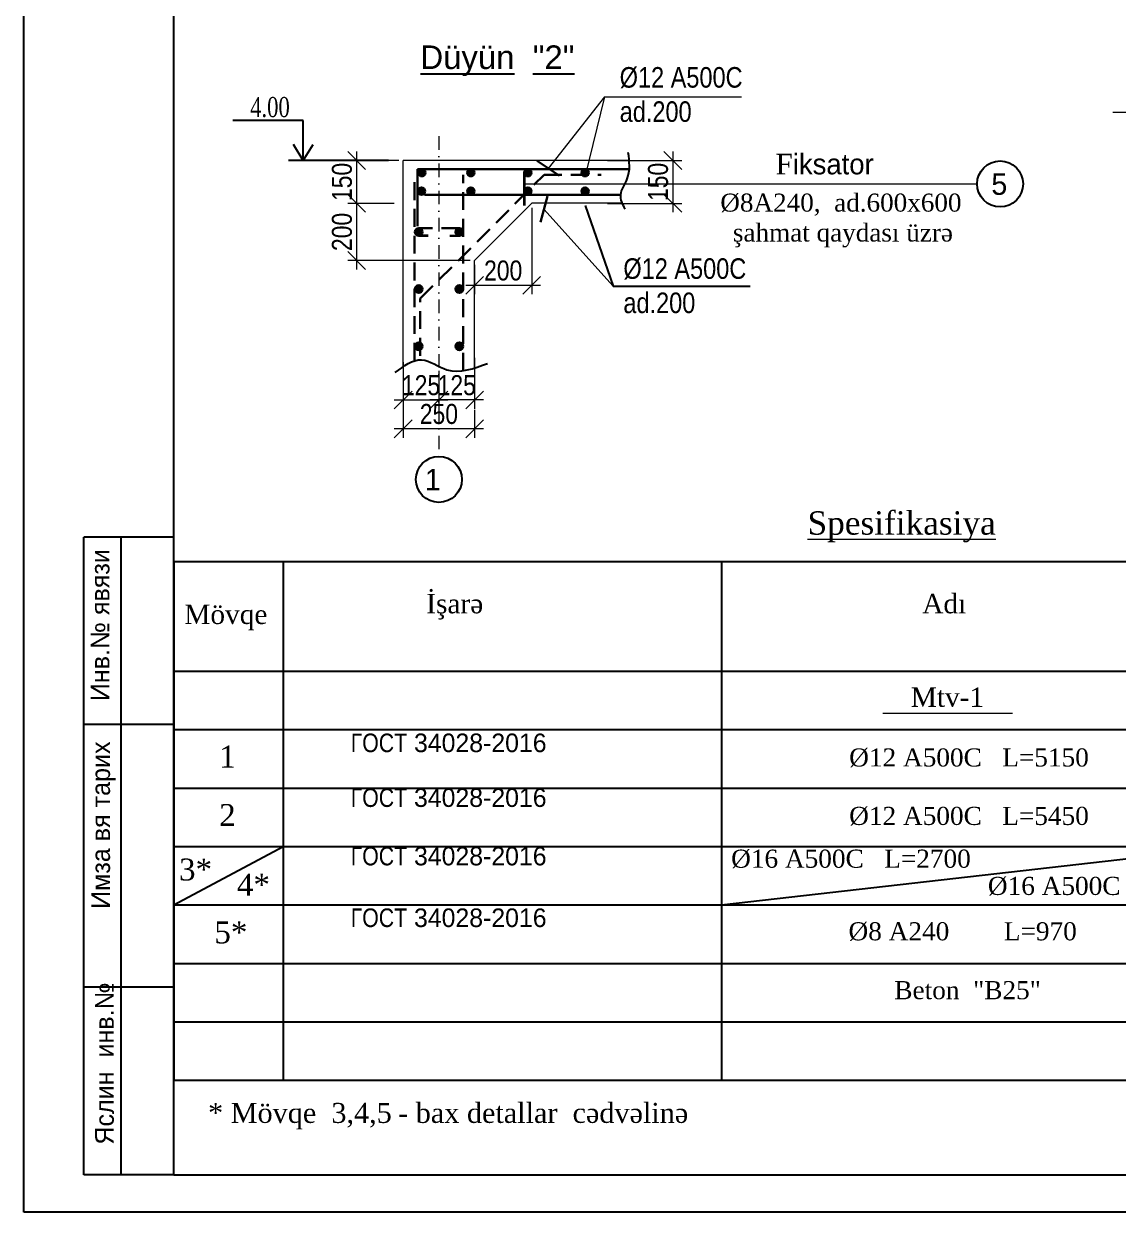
# Model space of a CAD drawing. Header units: millimetres. Extents: x 1067644 to 1117794, y -913136 to -692535.
# Drawn here: x 1075584 to 1090912, y -848460 to -831824 of the extents above; entities that cross this region are included whole.
import ezdxf

# ---------------------------------------------------------------- set-up
doc = ezdxf.new("R2010")
doc.units = ezdxf.units.MM
doc.linetypes.add('DASHDOT', pattern=[25.4, 12.7, -6.35, 0, -6.35])
doc.linetypes.add('HIDDENX2', pattern=[0.75, 0.5, -0.25])
for name, color, linetype, lineweight in [('A-Wall', 7, 'Continuous', 30), ('arm1', 7, 'Continuous', 40), ('Layer3', 7, 'Continuous', 13), ('olchu', 253, 'Continuous', 9), ('xett', 7, 'Continuous', 0)]:
    doc.layers.add(name, color=color, linetype=linetype, lineweight=lineweight)
doc.layers.add('Text', color=7, linetype='Continuous')
doc.styles.add('400', font='times.ttf', dxfattribs={"width": 0.75, "height": 300})
doc.styles.add('A3_Times_AzLat', font='A3TI(LA).TTF')
doc.styles.add('CP_ATTR', font='A3TI(LA).TTF')
doc.styles.get("Standard").update_dxf_attribs({"font": 'a3ar(la).ttf'})
doc.styles.add('style3', font='ARIAAL_.TTF', dxfattribs={"height": 300})
doc.styles.add('style6', font='ARIALN.TTF', dxfattribs={"height": 300})
doc.styles.add('Times New  Roman', font='times.ttf')
doc.styles.add('yazitipi', font='ARIALN.TTF')
doc.dimstyles.new('sevda', dxfattribs={"dimscale": 100, "dimtxt": 2.8, "dimasz": 2.5, "dimexe": 1.25, "dimexo": 0.625, "dimtad": 1, "dimtxsty": 'yazitipi', "dimblk": 'OBLIQUE', "dimcen": 2.5, "dimdle": 1.25, "dimclrd": 253, "dimclre": 253, "dimclrt": 73, "dimaunit": 1, "dimadec": 3, "dimazin": 0, "dimtfac": 1, "dimtmove": 1, "dimatfit": 3, "dimfxl": 1, "dimlwd": 13, "dimlwe": 13, "dimarcsym": 0})

# ---------------------------------------------------------------- blocks, each defined once
blk = doc.blocks.new('_Oblique')
at = {"color": 0, "linetype": 'ByBlock', "lineweight": -2}
blk.add_line((-0.5, -0.5), (0.5, 0.5), dxfattribs=at)
blk = doc.blocks.new('*D116')
at = {"color": 253, "lineweight": 13, "ltscale": 15, "transparency": 16777216}
for p, q in [((1080835, -833738), (1080122, -833738)), ((1080247, -834463), (1080247, -833613)), ((1080773, -834338), (1080122, -834338))]:
    blk.add_line(p, q, dxfattribs=at)
at = {"layer": 'Defpoints', "color": 0, "ltscale": 15, "transparency": 16777216}
for p in [(1080247, -833738), (1080898, -833738), (1080835, -834338)]:
    blk.add_point(p, dxfattribs=at)
at = {"color": 253, "lineweight": 13, "ltscale": 15, "transparency": 16777216, "xscale": 250, "yscale": 250, "zscale": 250}
for p, rotation in [((1080247, -833738), 90), ((1080247, -834338), 270)]:
    blk.add_blockref('_Oblique', p, dxfattribs=dict(at, rotation=rotation))
at = {"color": 73, "ltscale": 15, "transparency": 16777216, "insert": (1080041, -834038), "char_height": 280, "attachment_point": 5, "rotation": 90, "style": 'yazitipi'}
blk.add_mtext('150', dxfattribs=at)
blk = doc.blocks.new('*D117')
at = {"color": 253, "lineweight": 13, "ltscale": 15, "transparency": 16777216}
for p, q in [((1080898, -836561), (1080898, -837215)), ((1081398, -836682), (1081398, -837215)), ((1080773, -837090), (1081523, -837090))]:
    blk.add_line(p, q, dxfattribs=at)
at = {"layer": 'Defpoints', "color": 0, "ltscale": 15, "transparency": 16777216}
for p in [(1080898, -836499), (1081398, -836620), (1081398, -837090)]:
    blk.add_point(p, dxfattribs=at)
at = {"color": 253, "lineweight": 13, "ltscale": 15, "transparency": 16777216, "xscale": 250, "yscale": 250, "zscale": 250, "rotation": 180}
blk.add_blockref('_Oblique', (1080898, -837090), dxfattribs=at)
at = {"color": 253, "lineweight": 13, "ltscale": 15, "transparency": 16777216, "xscale": 250, "yscale": 250, "zscale": 250}
blk.add_blockref('_Oblique', (1081398, -837090), dxfattribs=at)
at = {"color": 73, "ltscale": 15, "transparency": 16777216, "insert": (1081148, -836885), "char_height": 280, "attachment_point": 5, "style": 'yazitipi'}
blk.add_mtext('125', dxfattribs=at)
blk = doc.blocks.new('*D118')
at = {"color": 253, "lineweight": 13, "ltscale": 15, "transparency": 16777216}
for p, q in [((1080247, -835263), (1080247, -834213)), ((1080773, -834338), (1080122, -834338)), ((1081835, -835138), (1080122, -835138))]:
    blk.add_line(p, q, dxfattribs=at)
at = {"layer": 'Defpoints', "color": 0, "ltscale": 15, "transparency": 16777216}
for p in [(1080247, -834338), (1080835, -834338), (1081898, -835138)]:
    blk.add_point(p, dxfattribs=at)
at = {"color": 253, "lineweight": 13, "ltscale": 15, "transparency": 16777216, "xscale": 250, "yscale": 250, "zscale": 250}
for p, rotation in [((1080247, -834338), 90), ((1080247, -835138), 270)]:
    blk.add_blockref('_Oblique', p, dxfattribs=dict(at, rotation=rotation))
at = {"color": 73, "ltscale": 15, "transparency": 16777216, "insert": (1080041, -834738), "char_height": 280, "attachment_point": 5, "rotation": 90, "style": 'yazitipi'}
blk.add_mtext('200', dxfattribs=at)
blk = doc.blocks.new('*D119')
at = {"color": 253, "lineweight": 13, "ltscale": 15, "transparency": 16777216}
for p, q in [((1082698, -834400), (1082698, -835610)), ((1081898, -835200), (1081898, -835610)), ((1081773, -835485), (1082823, -835485))]:
    blk.add_line(p, q, dxfattribs=at)
at = {"layer": 'Defpoints', "color": 0, "ltscale": 15, "transparency": 16777216}
for p in [(1082698, -834338), (1081898, -835138), (1082698, -835485)]:
    blk.add_point(p, dxfattribs=at)
at = {"color": 253, "lineweight": 13, "ltscale": 15, "transparency": 16777216, "xscale": 250, "yscale": 250, "zscale": 250, "rotation": 180}
blk.add_blockref('_Oblique', (1081898, -835485), dxfattribs=at)
at = {"color": 253, "lineweight": 13, "ltscale": 15, "transparency": 16777216, "xscale": 250, "yscale": 250, "zscale": 250}
blk.add_blockref('_Oblique', (1082698, -835485), dxfattribs=at)
at = {"color": 73, "ltscale": 15, "transparency": 16777216, "insert": (1082298, -835280), "char_height": 280, "attachment_point": 5, "style": 'yazitipi'}
blk.add_mtext('200', dxfattribs=at)
blk = doc.blocks.new('*D120')
at = {"color": 253, "lineweight": 13, "ltscale": 15, "transparency": 16777216}
for p, q in [((1080898, -837051), (1080898, -837618)), ((1081898, -837229), (1081898, -837618)), ((1082023, -837493), (1080773, -837493))]:
    blk.add_line(p, q, dxfattribs=at)
at = {"layer": 'Defpoints', "color": 0, "ltscale": 15, "transparency": 16777216}
for p in [(1080898, -836989), (1081898, -837167), (1080898, -837493)]:
    blk.add_point(p, dxfattribs=at)
at = {"color": 253, "lineweight": 13, "ltscale": 15, "transparency": 16777216, "xscale": 250, "yscale": 250, "zscale": 250, "rotation": 180}
blk.add_blockref('_Oblique', (1080898, -837493), dxfattribs=at)
at = {"color": 253, "lineweight": 13, "ltscale": 15, "transparency": 16777216, "xscale": 250, "yscale": 250, "zscale": 250}
blk.add_blockref('_Oblique', (1081898, -837493), dxfattribs=at)
at = {"color": 73, "ltscale": 15, "transparency": 16777216, "insert": (1081398, -837288), "char_height": 280, "attachment_point": 5, "style": 'yazitipi'}
blk.add_mtext('250', dxfattribs=at)
blk = doc.blocks.new('*D121')
at = {"color": 253, "lineweight": 13, "ltscale": 15, "transparency": 16777216}
for p, q in [((1081898, -836500), (1081898, -837215)), ((1081398, -836682), (1081398, -837215)), ((1082023, -837090), (1081273, -837090))]:
    blk.add_line(p, q, dxfattribs=at)
at = {"layer": 'Defpoints', "color": 0, "ltscale": 15, "transparency": 16777216}
for p in [(1081898, -836438), (1081398, -836620), (1081398, -837090)]:
    blk.add_point(p, dxfattribs=at)
at = {"color": 253, "lineweight": 13, "ltscale": 15, "transparency": 16777216, "xscale": 250, "yscale": 250, "zscale": 250, "rotation": 180}
blk.add_blockref('_Oblique', (1081398, -837090), dxfattribs=at)
at = {"color": 253, "lineweight": 13, "ltscale": 15, "transparency": 16777216, "xscale": 250, "yscale": 250, "zscale": 250}
blk.add_blockref('_Oblique', (1081898, -837090), dxfattribs=at)
at = {"color": 73, "ltscale": 15, "transparency": 16777216, "insert": (1081648, -836885), "char_height": 280, "attachment_point": 5, "style": 'yazitipi'}
blk.add_mtext('125', dxfattribs=at)
blk = doc.blocks.new('*D122')
at = {"color": 253, "lineweight": 13, "ltscale": 15, "transparency": 16777216}
for p, q in [((1083760, -833738), (1084799, -833738)), ((1084674, -833613), (1084674, -834463)), ((1083760, -834338), (1084799, -834338))]:
    blk.add_line(p, q, dxfattribs=at)
at = {"layer": 'Defpoints', "color": 0, "ltscale": 15, "transparency": 16777216}
for p in [(1083698, -833738), (1083698, -834338), (1084674, -834338)]:
    blk.add_point(p, dxfattribs=at)
at = {"color": 253, "lineweight": 13, "ltscale": 15, "transparency": 16777216, "xscale": 250, "yscale": 250, "zscale": 250}
for p, rotation in [((1084674, -833738), 90), ((1084674, -834338), 270)]:
    blk.add_blockref('_Oblique', p, dxfattribs=dict(at, rotation=rotation))
at = {"color": 73, "ltscale": 15, "transparency": 16777216, "insert": (1084468, -834038), "char_height": 280, "attachment_point": 5, "rotation": 90, "style": 'yazitipi'}
blk.add_mtext('150', dxfattribs=at)
blk = doc.blocks.new('ntnntyht')
at = {"lineweight": 25}
for p, q in [((1961564, -50629), (1961564, -20955)), ((1963654, -41225), (1962400, -41225)), ((1963656, -43837), (1962402, -43837)), ((1963656, -47494), (1962402, -47494)), ((1963654, -50106), (1962400, -50106)), ((2003567, -50629), (1961564, -50629))]:
    blk.add_line(p, q, dxfattribs=at)
at = {"lineweight": 25, "ltscale": 15}
for q in [(1963654, -21476), (2003045, -50106)]:
    blk.add_line((1963654, -50106), q, dxfattribs=at)
at = {"lineweight": 25, "ltscale": 0.25}
for p, q in [((1962400, -50106), (1962400, -41225)), ((1962922, -50107), (1962922, -41225))]:
    blk.add_line(p, q, dxfattribs=at)
at = {"lineweight": 25, "char_height": 261.21, "width": 6227.25, "attachment_point": 1, "rotation": 90, "style": 'CP_ATTR'}
for s, insert in [('\\pt3143;Инв.№ явязи', (1962497, -43510)), ('\\pt3143;Имза вя тарих', (1962505, -46404)), ('\\pt3143;Яслин  инв.№', (1962558, -49687))]:
    blk.add_mtext(s, dxfattribs=dict(at, insert=insert))

msp = doc.modelspace()

# ---------------------------------------------------------------- hatches: boundary and pattern name
at = {"lineweight": 9, "ltscale": 15}
h = msp.add_hatch(dxfattribs=at)
h.set_pattern_fill('ANGLE', color=256, scale=3.8)
h.set_pattern_definition([(0, (-2741898.25, 2053886.673), (0, 26.543), [19.304, -7.239]), (90, (-2741898.25, 2053886.673), (-26.543, 2e-15), [19.304, -7.239])])
edge = h.paths.add_edge_path()
edge.add_arc((1081160.061, -833908.822), 50.858, 0, 360)
h = msp.add_hatch(dxfattribs=at)
h.set_pattern_fill('ANGLE', color=256, scale=3.8)
h.set_pattern_definition([(0, (-2741213.48, 2053886.93), (0, 26.543), [19.304, -7.239]), (90, (-2741213.48, 2053886.93), (-26.543, 2e-15), [19.304, -7.239])])
edge = h.paths.add_edge_path()
edge.add_arc((1081844.83, -833908.564), 50.858, 0, 360)
h = msp.add_hatch(dxfattribs=at)
h.set_pattern_fill('ANGLE', color=256, scale=3.8)
h.set_pattern_definition([(0, (-2740413.48, 2053886.93), (0, 26.543), [19.304, -7.239]), (90, (-2740413.48, 2053886.93), (-26.543, 2e-15), [19.304, -7.239])])
edge = h.paths.add_edge_path()
edge.add_arc((1082644.83, -833908.564), 50.858, 0, 360)
h = msp.add_hatch(dxfattribs=at)
h.set_pattern_fill('ANGLE', color=256, scale=3.8)
h.set_pattern_definition([(0, (-2739613.48, 2053886.93), (0, 26.543), [19.304, -7.239]), (90, (-2739613.48, 2053886.93), (-26.543, 2e-15), [19.304, -7.239])])
edge = h.paths.add_edge_path()
edge.add_arc((1083444.83, -833908.564), 50.858, 0, 360)
h = msp.add_hatch(dxfattribs=at)
h.set_pattern_fill('ANGLE', color=256, scale=3.8)
h.set_pattern_definition([(0, (-2741904.719, 2053628.647), (0, 26.543), [19.304, -7.239]), (90, (-2741904.719, 2053628.647), (-26.543, 2e-15), [19.304, -7.239])])
edge = h.paths.add_edge_path()
edge.add_arc((1081153.592, -834166.849), 50.858, 0, 360)
h = msp.add_hatch(dxfattribs=at)
h.set_pattern_fill('ANGLE', color=256, scale=3.8)
h.set_pattern_definition([(0, (-2741213.48, 2053628.647), (0, 26.543), [19.304, -7.239]), (90, (-2741213.48, 2053628.647), (-26.543, 2e-15), [19.304, -7.239])])
edge = h.paths.add_edge_path()
edge.add_arc((1081844.83, -834166.849), 50.858, 0, 360)
h = msp.add_hatch(dxfattribs=at)
h.set_pattern_fill('ANGLE', color=256, scale=3.8)
h.set_pattern_definition([(0, (-2740413.48, 2053628.647), (0, 26.543), [19.304, -7.239]), (90, (-2740413.48, 2053628.647), (-26.543, 2e-15), [19.304, -7.239])])
edge = h.paths.add_edge_path()
edge.add_arc((1082644.83, -834166.849), 50.858, 0, 360)
h = msp.add_hatch(dxfattribs=at)
h.set_pattern_fill('ANGLE', color=256, scale=3.8)
h.set_pattern_definition([(0, (-2739613.48, 2053628.647), (0, 26.543), [19.304, -7.239]), (90, (-2739613.48, 2053628.647), (-26.543, 2e-15), [19.304, -7.239])])
edge = h.paths.add_edge_path()
edge.add_arc((1083444.83, -834166.849), 50.858, 0, 360)
h = msp.add_hatch(dxfattribs=at)
h.set_pattern_fill('ANGLE', color=256, scale=4)
h.set_pattern_definition([(0, (-2925592.377, 2205047.025), (0, 27.94), [20.32, -7.62]), (90, (-2925592.377, 2205047.025), (-27.94, 2e-15), [20.32, -7.62])])
edge = h.paths.add_edge_path()
edge.add_arc((1081115.866, -834737.706), 53.535, 0, 360)
h = msp.add_hatch(dxfattribs=at)
h.set_pattern_fill('ANGLE', color=256, scale=4)
h.set_pattern_definition([(0, (-2926160.674, 2205047.025), (0, 27.94), [20.32, -7.62]), (90, (-2926160.674, 2205047.025), (-27.94, 2e-15), [20.32, -7.62])])
edge = h.paths.add_edge_path()
edge.add_arc((1081684.163, -834737.706), 53.535, 0, 360)
h = msp.add_hatch(dxfattribs=at)
h.set_pattern_fill('ANGLE', color=256, scale=4)
h.set_pattern_definition([(0, (-2925592.377, 2204247.025), (0, 27.94), [20.32, -7.62]), (90, (-2925592.377, 2204247.025), (-27.94, 2e-15), [20.32, -7.62])])
edge = h.paths.add_edge_path()
edge.add_arc((1081115.866, -835537.706), 53.535, 0, 360)
h = msp.add_hatch(dxfattribs=at)
h.set_pattern_fill('ANGLE', color=256, scale=4)
h.set_pattern_definition([(0, (-2926160.674, 2204247.025), (0, 27.94), [20.32, -7.62]), (90, (-2926160.674, 2204247.025), (-27.94, 2e-15), [20.32, -7.62])])
edge = h.paths.add_edge_path()
edge.add_arc((1081684.163, -835537.706), 53.535, 0, 360)
h = msp.add_hatch(dxfattribs=at)
h.set_pattern_fill('ANGLE', color=256, scale=4)
h.set_pattern_definition([(0, (-2925592.377, 2203447.025), (0, 27.94), [20.32, -7.62]), (90, (-2925592.377, 2203447.025), (-27.94, 2e-15), [20.32, -7.62])])
edge = h.paths.add_edge_path()
edge.add_arc((1081115.866, -836337.706), 53.535, 0, 360)
h = msp.add_hatch(dxfattribs=at)
h.set_pattern_fill('ANGLE', color=256, scale=4)
h.set_pattern_definition([(0, (-2926160.674, 2203447.025), (0, 27.94), [20.32, -7.62]), (90, (-2926160.674, 2203447.025), (-27.94, 2e-15), [20.32, -7.62])])
edge = h.paths.add_edge_path()
edge.add_arc((1081684.163, -836337.706), 53.535, 0, 360)
at = {"layer": 'arm1', "lineweight": 0}
for points in [[(1081203.192, -833908.822, 1), (1081116.93, -833908.822, 1)], [(1081887.961, -833908.564, 1), (1081801.699, -833908.564, 1)], [(1082687.961, -833908.564, 1), (1082601.699, -833908.564, 1)], [(1083487.961, -833908.564, 1), (1083401.699, -833908.564, 1)], [(1081196.723, -834166.849, 1), (1081110.461, -834166.849, 1)], [(1081887.961, -834166.849, 1), (1081801.699, -834166.849, 1)], [(1082687.961, -834166.849, 1), (1082601.699, -834166.849, 1)], [(1083487.961, -834166.849, 1), (1083401.699, -834166.849, 1)], [(1081158.997, -834737.706, 1), (1081072.735, -834737.706, 1)], [(1081727.293, -834737.706, 1), (1081641.032, -834737.706, 1)], [(1081158.997, -835537.706, 1), (1081072.735, -835537.706, 1)], [(1081727.293, -835537.706, 1), (1081641.032, -835537.706, 1)], [(1081158.997, -836337.706, 1), (1081072.735, -836337.706, 1)], [(1081727.293, -836337.706, 1), (1081641.032, -836337.706, 1)]]:
    msp.add_hatch(color=4, dxfattribs=at).paths.add_polyline_path(points)

# ---------------------------------------------------------------- linework, layer by layer
at = {"color": 7}
msp.add_line((1079498.919, -833177.766), (1078513.848, -833177.766), dxfattribs=at)
at = {"color": 0}
msp.add_line((1079498.919, -833737.706), (1079498.919, -833177.766), dxfattribs=at)
at = {"linetype": 'DASHDOT', "lineweight": 15, "ltscale": 15}
msp.add_line((1081397.697, -833398.374), (1081397.697, -837880.695), dxfattribs=at)
at = {"ltscale": 15}
for p, q in [((1080694.305, -833737.706), (1079291.306, -833737.706)), ((1077684.044, -844158.98), (1079218.03, -843340.854)), ((1085353.976, -844158.98), (1092507.084, -843340.854))]:
    msp.add_line(p, q, dxfattribs=at)
at = {"lineweight": 13, "ltscale": 15}
for p, q in [((1080897.697, -836623.949), (1080897.697, -833737.706)), ((1084062.566, -833737.706), (1080897.697, -833737.706)), ((1082697.697, -834337.706), (1081897.697, -835137.706)), ((1083968.236, -834337.706), (1082697.697, -834337.706)), ((1081897.697, -836642.401), (1081897.697, -835137.706)), ((1081897.697, -836642.401), (1081897.697, -835337.706))]:
    msp.add_line(p, q, dxfattribs=at)
at = {"lineweight": 30, "ltscale": 15}
for p, q in [((1084064.989, -833857.706), (1081097.697, -833857.706)), ((1081097.697, -833857.706), (1081097.697, -834657.706)), ((1083944.198, -834217.706), (1081197.697, -834217.706))]:
    msp.add_line(p, q, dxfattribs=at)
at = {"color": 6, "lineweight": 35, "ltscale": 15}
msp.add_line((1082593.972, -833908.564), (1082593.972, -834366.849), dxfattribs=at)
at = {"linetype": 'HIDDENX2', "lineweight": 30, "ltscale": 500}
for p, q in [((1081057.697, -836541.349), (1081057.697, -833937.706)), ((1081737.697, -836680.243), (1081737.697, -833937.706)), ((1081684.163, -834684.172), (1081115.866, -834684.172)), ((1081684.163, -834791.241), (1081552.002, -834791.241))]:
    msp.add_line(p, q, dxfattribs=at)
at = {"lineweight": 35, "ltscale": 15}
msp.add_line((1081248.027, -834791.241), (1081115.866, -834791.241), dxfattribs=at)
for p, q in [((1077684.044, -839352.489), (1097109.044, -839352.489)), ((1077684.044, -839352.489), (1077684.044, -846613.358)), ((1079218.03, -839352.489), (1079218.03, -846613.358)), ((1085353.976, -839352.489), (1085353.976, -846613.358)), ((1077684.044, -840886.476), (1097109.044, -840886.476)), ((1077684.044, -841704.602), (1097109.044, -841704.602)), ((1077684.044, -842522.728), (1097109.044, -842522.728)), ((1077684.044, -842522.728), (1097109.044, -842522.728)), ((1077684.044, -843340.854), (1097109.044, -843340.854)), ((1077684.044, -844158.98), (1097109.044, -844158.98)), ((1077684.044, -844977.106), (1097109.044, -844977.106)), ((1077684.044, -845795.232), (1097109.044, -845795.232)), ((1077684.044, -846613.358), (1097109.044, -846613.358))]:
    msp.add_line(p, q)
at = {"lineweight": 9, "ltscale": 0.01}
msp.add_line((1087616.188, -841474.372), (1089430.536, -841474.372), dxfattribs=at)
at = {"color": 7, "ltscale": 15}
for points in [[(1079498.919, -833737.706), (1079360.317, -833513.362)], [(1079498.919, -833737.706), (1079637.521, -833513.362)]]:
    msp.add_lwpolyline(points, dxfattribs=at)
at = {"linetype": 'HIDDENX2', "lineweight": 30, "ltscale": 500}
msp.add_lwpolyline([(1081137.697, -836471.432), (1081137.697, -835671.432), (1082871.423, -833937.706), (1083671.423, -833937.706)], dxfattribs=at)
at = {"ltscale": 2}
for centre in [(1089257.625, -834066.594), (1081397.697, -838202.421)]:
    msp.add_circle(centre, 321.726, dxfattribs=at)
at = {"lineweight": 30, "ltscale": 15}
for centre, radius in [((1081160.061, -833908.822), 50.858), ((1081844.83, -833908.564), 50.858), ((1082644.83, -833908.564), 50.858), ((1083444.83, -833908.564), 50.858), ((1081153.592, -834166.849), 50.858), ((1081844.83, -834166.849), 50.858), ((1082644.83, -834166.849), 50.858), ((1083444.83, -834166.849), 50.858), ((1081115.866, -834737.706), 53.535), ((1081684.163, -834737.706), 53.535), ((1081115.866, -835537.706), 53.535), ((1081684.163, -835537.706), 53.535), ((1081115.866, -836337.706), 53.535), ((1081684.163, -836337.706), 53.535)]:
    msp.add_circle(centre, radius, dxfattribs=at)
at = {"ltscale": 15}
for points, knots in [([(1084005.732, -834419.136), (1083972.462, -834351.196), (1083900.851, -834204.959), (1084092.637, -833959.76), (1084065.845, -833750.569), (1084049.683, -833624.372)], [0, 0, 0, 0, 210.619417954, 453.346240826, 822.423916785, 822.423916785, 822.423916785, 822.423916785]), ([(1080784.705, -836706.329), (1080907.487, -836613.615), (1081144.286, -836434.804), (1081566.759, -836770.996), (1081886.683, -836650.454), (1082078.991, -836577.996)], [0, 0, 0, 0, 410.910627473, 792.49055816, 1367.504589911, 1367.504589911, 1367.504589911, 1367.504589911])]:
    msp.add_open_spline(points, degree=3, knots=knots, dxfattribs=at)
at = {"layer": 'arm1', "color": 4, "lineweight": 0}
for centre in [(1081160.061, -833908.822), (1081844.83, -833908.564), (1082644.83, -833908.564), (1083444.83, -833908.564), (1081153.592, -834166.849), (1081844.83, -834166.849), (1082644.83, -834166.849), (1083444.83, -834166.849), (1081115.866, -834737.706), (1081684.163, -834737.706), (1081115.866, -835537.706), (1081684.163, -835537.706), (1081115.866, -836337.706), (1081684.163, -836337.706)]:
    msp.add_circle(centre, 43.131, dxfattribs=at)
at = {"layer": 'olchu', "lineweight": 30, "ltscale": 200}
for points in [[(1083084.74, -833955.03), (1082771.84, -833742.863)], [(1082819.191, -834599.992), (1082919.234, -834235.421)]]:
    msp.add_lwpolyline(points, dxfattribs=at)
at = {"layer": 'Text', "ltscale": 30}
msp.add_lwpolyline([(1083444.83, -834366.849), (1083838.838, -835498.481), (1085754.848, -835498.481)], dxfattribs=at)
at = {"layer": 'xett', "lineweight": 0}
msp.add_line((1083717.654, -832848.481), (1082928.29, -833848.947), dxfattribs=at)
for points in [[(1083717.654, -832848.481), (1083446.421, -833951.666)], [(1083717.654, -832848.481), (1083717.654, -832848.481), (1085633.663, -832848.481)], [(1090838.087, -833061.98), (1090838.087, -833061.98), (1094450.928, -833061.98)], [(1082593.972, -834066.594), (1082593.972, -834066.594), (1088935.899, -834066.594)], [(1082869.213, -834417.706), (1083838.838, -835498.481)]]:
    msp.add_lwpolyline(points, dxfattribs=at)

# ---------------------------------------------------------------- block references
at = {"color": 3, "xscale": 1.004925508461463, "yscale": 1.004925508461463, "zscale": 1.004925508461463}
msp.add_blockref('ntnntyht', (-895641.897, -797581.729), dxfattribs=at)

# ---------------------------------------------------------------- texts
at = {"lineweight": 9}
for s, insert, char_height, width, attachment_point, style in [('{\\fTimes New Roman|b0|i0|c238|p18;4.0}0', (1079309.479, -832850.007), 280, 23109.77763, 3, '400'), ('\\pxt17;{\\fTimes New Roman|b0|i0|c238|p18;\\LSpesifikasiya}', (1086560.573, -838648.2), 327.25045, 16762.97709, 1, 'style6'), ('{\\fTimes New Roman|b0|i0|c238|p18;İşarə}', (1081220.712, -839804.433), 272, 6647.00885, 1, 'style6'), ('{\\fTimes New Roman|b0|i0|c238|p18;Adı}', (1088166.666, -839804.433), 272, 6647.00885, 1, 'style6'), ('{\\fTimes New Roman|b0|i0|c238|p18;Mövqe}', (1077832.742, -839954.28), 272, 6647.00885, 1, 'style6'), ('{\\fTimes New Roman|b0|i0|c238|p18;Mtv-1\\fTimes New Roman|b0|i0|c0|p18;  }', (1088006.257, -841113.594), 272, 6647.00885, 1, 'style6'), ('{\\fTimes New Roman|b0|i0|c204|p18;Ø\\fTimes New Roman|b0|i0|c238|p18;12 \\fTimes New Roman|b0|i0|c204|p18;А500C\\fTimes New Roman|b0|i0|c238|p18;   L=5150}', (1087144.165, -841967.629), 252.875, 6535.92181, 1, 'style6'), ('{\\fTimes New Roman|b0|i0|c204|p18;Ø\\fTimes New Roman|b0|i0|c238|p18;12 \\fTimes New Roman|b0|i0|c204|p18;А500C\\fTimes New Roman|b0|i0|c238|p18;   L=5450}', (1087144.165, -842785.756), 252.875, 6535.92181, 1, 'style6'), ('{\\fTimes New Roman|b0|i0|c204|p18;Ø\\fTimes New Roman|b0|i0|c238|p18;16 \\fTimes New Roman|b0|i0|c204|p18;А500C\\fTimes New Roman|b0|i0|c238|p18;   L=2700}', (1085490.865, -843384.387), 252.875, 6535.92181, 1, 'style6'), ('{\\fTimes New Roman|b0|i0|c204|p18;Ø\\fTimes New Roman|b0|i0|c238|p18;16 \\fTimes New Roman|b0|i0|c204|p18;А500C\\fTimes New Roman|b0|i0|c238|p18;   L=3000}', (1089086.576, -843765.579), 252.875, 6535.92181, 1, 'style6'), ('{\\fTimes New Roman|b0|i0|c204|p18;Ø\\fTimes New Roman|b0|i0|c238|p18;8 \\fTimes New Roman|b0|i0|c204|p18;А\\fTimes New Roman|b0|i0|c238|p18;24\\fTimes New Roman|b0|i0|c204|p18;0\\fTimes New Roman|b0|i0|c0|p18;        \\fTimes New Roman|b0|i0|c238|p18;L=970}', (1087134.738, -844400.766), 252.875, 5839.86635, 1, 'style6'), ('{\\fTimes New Roman|b0|i0|c0|p18;Beton  "B\\fTimes New Roman|b0|i0|c238|p18;25\\fTimes New Roman|b0|i0|c0|p18;"}', (1087776.271, -845224.54), 252.875, 5839.86635, 1, 'style6')]:
    msp.add_mtext(s, dxfattribs=dict(at, insert=insert, char_height=char_height, width=width, attachment_point=attachment_point, style=style))
at = {"ltscale": 2, "char_height": 300, "width": 6406.56045, "attachment_point": 3, "style": 'style3'}
for s, insert in [('5', (1089357.864, -833919.064)), ('1', (1081424.476, -838054.347))]:
    msp.add_mtext(s, dxfattribs=dict(at, insert=insert))
at = {"lineweight": 40, "char_height": 449.99702, "width": 5741.63592, "attachment_point": 1}
for insert in [(1080165.053, -841759.479), (1080165.053, -842526.473), (1080165.053, -843344.599), (1080165.053, -844207.686)]:
    msp.add_mtext('{\\fArial Narrow|b0|i0|c204|p34;\\H0.57778x;ГОСТ\\fA3 Arial AzLat|b0|i0|c204|p34; 34028-2016 } ', dxfattribs=dict(at, insert=insert))
at = {"color": 0, "lineweight": 0, "insert": (1078165.389, -846929.364), "char_height": 280, "width": 24406.02729, "attachment_point": 1, "style": 'style6'}
msp.add_mtext('\\pxt22.667;{\\fTimes New Roman|b0|i0|c238|p18;* Mövqe  3,4,5} {\\fTimes New Roman|b0|i0|c238|p18;- bax detallar  cədvəlinə} ', dxfattribs=at)
at = {"layer": 'A-Wall', "color": 0, "char_height": 306.7973, "width": 19040.45833, "attachment_point": 2, "style": 'style6'}
for s, insert in [('{\\fTimes New Roman|b0|i0|c238|p18; 1}', (1078378.332, -841928.487)), ('{\\fTimes New Roman|b0|i0|c238|p18; 2}', (1078378.332, -842746.614)), ('{\\fTimes New Roman|b0|i0|c238|p18; 3*}', (1077931.787, -843508.954)), ('{\\fTimes New Roman|b0|i0|c238|p18; 4*}', (1078742.135, -843722.672)), ('{\\fTimes New Roman|b0|i0|c238|p18; 5*}', (1078426.687, -844389.486))]:
    msp.add_mtext(s, dxfattribs=dict(at, insert=insert))
at = {"layer": 'Layer3', "color": 0, "lineweight": 25, "insert": (1078505.635, -832127.552), "char_height": 520, "width": 7423.62436, "attachment_point": 1}
msp.add_mtext('\\pxqc;{\\H0.63462x;\\LD\\fArial|b0|i0|c238|p34;üyün  "2"}', dxfattribs=at)
at = {"layer": 'Text', "ltscale": 30, "char_height": 287.5392, "width": 3053.17713, "attachment_point": 1, "style": 'Times New  Roman'}
for insert in [(1083929.596, -832430.828), (1083981.293, -835107.346)]:
    msp.add_mtext('{\\fArial Narrow|b0|i0|c0|p34;%%C1\\fArial Narrow|b0|i0|c238|p34;2\\fArial Narrow|b0|i0|c0|p34; A\\fArial Narrow|b0|i0|c238|p34;500C  \\Pad.200}', dxfattribs=dict(at, insert=insert))
at = {"layer": 'Text', "ltscale": 30, "insert": (1086112.935, -833936.448), "char_height": 287.5392, "attachment_point": 7, "style": 'A3_Times_AzLat'}
msp.add_mtext_dynamic_manual_height_columns('{\\fTimes New Roman|b0|i0|c238|p18;F}iksator', width=1.63272, gutter_width=1.25, heights=[0], dxfattribs=at)
at = {"layer": 'Text', "ltscale": 30, "insert": (1085230.47, -834955.812), "char_height": 287.5392, "attachment_point": 7, "style": 'Times New  Roman'}
msp.add_mtext(' {\\H0.875x;%%C8A\\fTimes New Roman|b0|i0|c238|p18;240\\fTimes New Roman|b0|i0|c204|p18;,  \\fTimes New Roman|b0|i0|c238|p18;ad.\\fTimes New Roman|b0|i0|c204|p18;6\\fTimes New Roman|b0|i0|c238|p18;00x\\fTimes New Roman|b0|i0|c204|p18;6\\fTimes New Roman|b0|i0|c238|p18;00\\fTimes New Roman|b0|i0|c204|p18;\\P   \\fTimes New Roman|b0|i0|c238|p18;şahmat qaydası üzrə}', dxfattribs=at)

# ---------------------------------------------------------------- dimensions: what is measured, and where the dimension line sits
at = {"ltscale": 15}
for base, p1, p2, angle, picture, middle in [((1080246.637, -833737.706), (1080835.197, -834337.706), (1080897.697, -833737.706), 90, '*D116', (1080246.637, -834037.706)), ((1084673.697, -834337.706), (1083697.687, -833737.706), (1083697.687, -834337.706), 90, '*D122', (1084673.697, -834037.706)), ((1081397.697, -837090.141), (1081897.697, -836437.955), (1081397.697, -836619.695), 180, '*D121', (1081647.697, -837090.141))]:
    dim = msp.add_linear_dim(base=base, p1=p1, p2=p2, angle=angle, dimstyle='sevda', override={"dimlfac": 0.25}, dxfattribs=at)
    dim.commit()
    dim.dimension.update_dxf_attribs({"geometry": picture, "text_midpoint": middle, "dimtype": 160})
dim = msp.add_linear_dim(base=(1080246.637, -834337.706), p1=(1081897.697, -835137.706), p2=(1080835.197, -834337.706), angle=90, dimstyle='sevda', override={"dimlfac": 0.25}, dxfattribs=at)
dim.commit()
dim.dimension.update_dxf_attribs({"geometry": '*D118', "text_midpoint": (1080041.176, -834737.706)})
for base, p1, p2, picture, middle in [((1082697.697, -835485.272), (1081897.697, -835137.706), (1082697.697, -834337.706), '*D119', (1082297.697, -835279.812)), ((1080897.697, -837493.164), (1081897.697, -837166.628), (1080897.697, -836988.719), '*D120', (1081397.697, -837287.704))]:
    dim = msp.add_linear_dim(base=base, p1=p1, p2=p2, dimstyle='sevda', override={"dimlfac": 0.25}, dxfattribs=at)
    dim.commit()
    dim.dimension.update_dxf_attribs({"geometry": picture, "text_midpoint": middle})
dim = msp.add_linear_dim(base=(1081397.697, -837090.141), p1=(1080897.697, -836498.503), p2=(1081397.697, -836619.695), dimstyle='sevda', override={"dimlfac": 0.25}, dxfattribs=at)
dim.commit()
dim.dimension.update_dxf_attribs({"geometry": '*D117', "text_midpoint": (1081147.697, -837090.141), "dimtype": 160})

doc.saveas('drawing.dxf')
